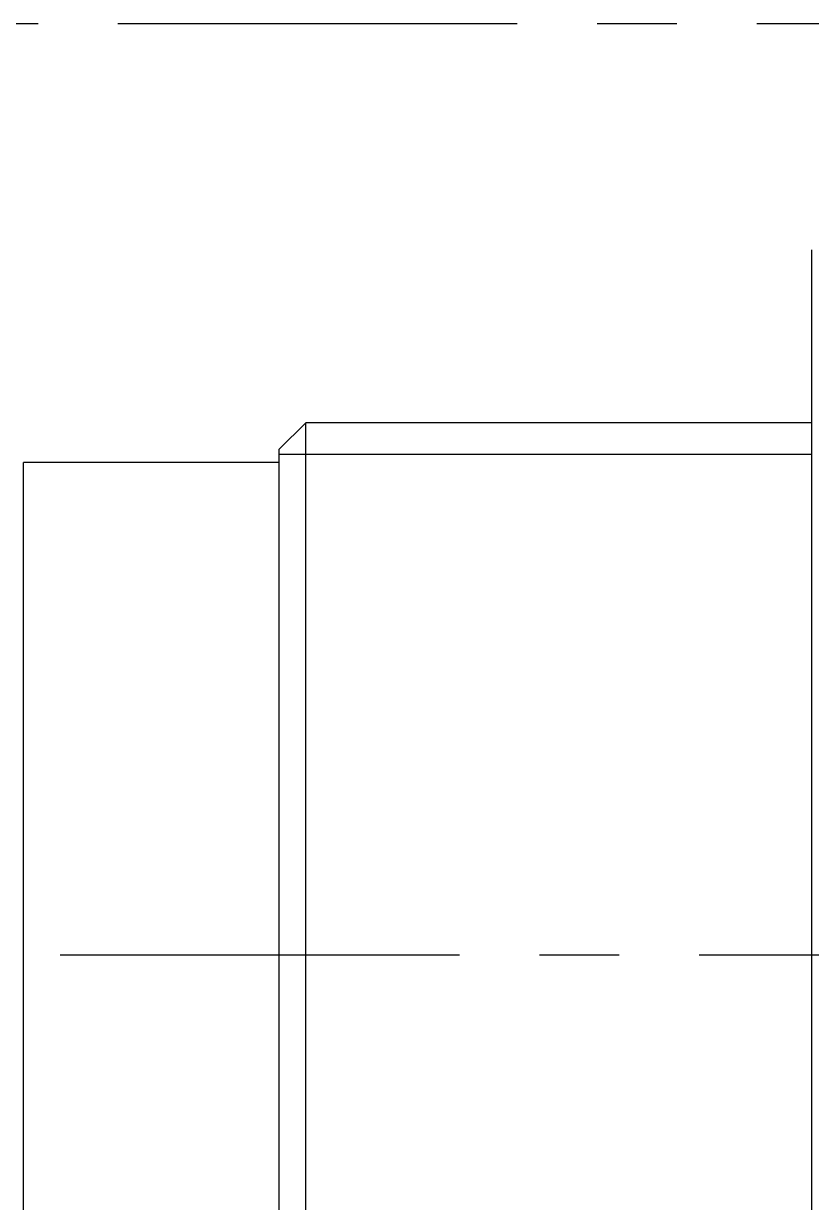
# Model space of a CAD drawing. Extents: x -684 to 358, y -63 to 438.
# Drawn here: x -529.76 to -514.96, y 7.91 to 30.06 of the extents above; entities that cross this region are included whole.
import ezdxf

# ---------------------------------------------------------------- set-up
doc = ezdxf.new("R2010")
doc.units = 0
doc.linetypes.add('CENTER', pattern=[12, 7.5, -1.5, 1.5, -1.5])
doc.linetypes.add('CONTINOUS', pattern=[0])
doc.layers.get('0').update_dxf_attribs({"linetype": 'CONTINUOUS'})
doc.layers.add('CENTER', color=1, linetype='CENTER')

msp = doc.modelspace()

# ---------------------------------------------------------------- linework, layer by layer
at = {"color": 7, "linetype": 'CONTINOUS'}
for p, q in [((-514.957, 25.811), (-514.957, -0.689)), ((-524.457, 22.561), (-524.957, 22.061)), ((-524.457, 2.561), (-524.457, 22.561)), ((-514.957, 22.561), (-524.457, 22.561)), ((-524.957, 3.061), (-524.957, 22.061)), ((-514.957, 21.961), (-524.957, 21.961)), ((-529.757, 3.311), (-529.757, 21.811)), ((-524.957, 21.811), (-529.757, 21.811))]:
    msp.add_line(p, q, dxfattribs=at)
at = {"layer": 'CENTER', "color": 1, "linetype": 'CENTER'}
for p, q in [((-551.985, 30.061), (353.971, 30.061)), ((-541.067, 12.561), (-505.957, 12.561))]:
    msp.add_line(p, q, dxfattribs=at)

doc.saveas('drawing.dxf')
